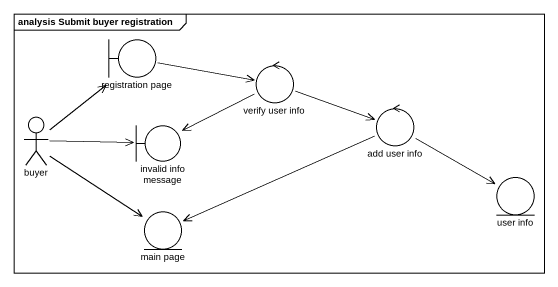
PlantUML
@startuml
mainframe analysis Submit buyer registration
boundary "registration page" as registration_page
control "verify user info" as verify_user_info
actor buyer
boundary "invalid info message" as invalid_info_message
control "add user info" as add_user_info
entity "main page" as main_page
entity "user info" as user_info
registration_page -right-> verify_user_info
verify_user_info -left-> invalid_info_message
verify_user_info -right-> add_user_info
buyer -up-> registration_page
buyer -right-> invalid_info_message
buyer --> main_page
add_user_info -left-> main_page
add_user_info -right-> user_info
@enduml
